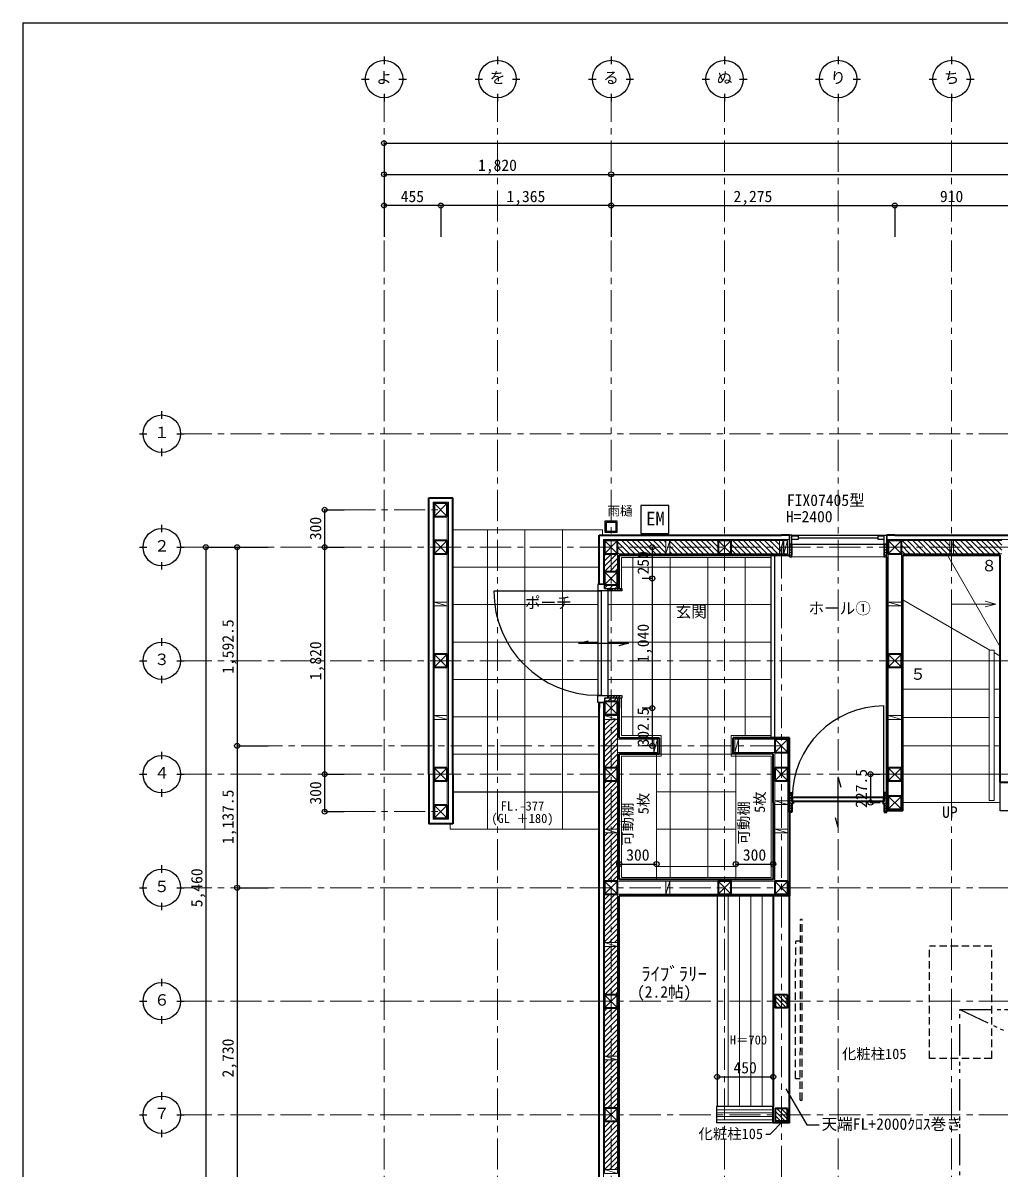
# Model space of a CAD drawing. Units: millimetres at full size, sheet at 1:50. Extents: x -21826 to 54909, y -26252 to 22610.
# Drawn here: x -8506 to -665, y 13414 to 22610 of the extents above; entities that cross this region are included whole.
import ezdxf
from ezdxf.enums import TextEntityAlignment as Align

# ---------------------------------------------------------------- set-up
doc = ezdxf.new("R2010")
doc.units = ezdxf.units.MM
doc.header["$LTSCALE"] = 50
doc.header["$PDMODE"] = 32
doc.header["$PDSIZE"] = 40
for name, pattern in [('CHAIN1', [8, 5, -1, 1, -1]), ('DASHED1', [1.8, 1.2, -0.6]), ('DOUBLE_CHAIN1', [8.8, 5, -1, 0.6, -0.6, 0.6, -1])]:
    doc.linetypes.add(name, pattern=pattern)
for name, color, linetype, lineweight in [('3-1_通り芯・通り番号', 7, 'Continuous', 25), ('3-2_柱(黄)', 4, 'Continuous', 9), ('3-3_仕上線(黄)', 3, 'Continuous', 40), ('3-4_下地・間柱(水色)', 4, 'Continuous', 9), ('3-5_サッシ・室内建具', 7, 'Continuous', 25), ('3-6_住宅設備・造作', 4, 'Continuous', 9), ('3-7_家具点線', 7, 'DASHED1', 25), ('3-8_ハッチング', 4, 'Continuous', 9), ('3-9_建築設備', 5, 'Continuous', 25), ('3-A_文字', 7, 'Continuous', 25), ('3-B_特記事項', 6, 'Continuous', 25), ('3-F_寸法・方位', 7, 'Continuous', 25), ('F-F_図面枠（共通）', 7, 'Continuous', 25)]:
    doc.layers.add(name, color=color, linetype=linetype, lineweight=lineweight)
doc.styles.add('ＭＳ ゴシック', font='')
doc.styles.get('ＭＳ ゴシック').set_extended_font_data('MS Gothic')

msp = doc.modelspace()

# ---------------------------------------------------------------- linework, layer by layer
at = {"layer": '3-1_通り芯・通り番号'}
for p, q in [((-5611.26, 22340.74), (-5611.26, 22280.74)), ((-4701.26, 22340.74), (-4701.26, 22280.74)), ((-3791.26, 22340.74), (-3791.26, 22280.74)), ((-2881.26, 22340.74), (-2881.26, 22280.74)), ((-1971.26, 22340.74), (-1971.26, 22280.74)), ((-1061.26, 22340.74), (-1061.26, 22280.74)), ((-5791.26, 22160.74), (-5731.26, 22160.74)), ((-5491.26, 22160.74), (-5431.26, 22160.74)), ((-4881.26, 22160.74), (-4821.26, 22160.74)), ((-4581.26, 22160.74), (-4521.26, 22160.74)), ((-3971.26, 22160.74), (-3911.26, 22160.74)), ((-3671.26, 22160.74), (-3611.26, 22160.74)), ((-3061.26, 22160.74), (-3001.26, 22160.74)), ((-2761.26, 22160.74), (-2701.26, 22160.74)), ((-2151.26, 22160.74), (-2091.26, 22160.74)), ((-1851.26, 22160.74), (-1791.26, 22160.74)), ((-1241.26, 22160.74), (-1181.26, 22160.74)), ((-941.26, 22160.74), (-881.26, 22160.74)), ((-5611.26, 22040.74), (-5611.26, 21980.74)), ((-4701.26, 22040.74), (-4701.26, 21980.74)), ((-3791.26, 22040.74), (-3791.26, 21980.74)), ((-2881.26, 22040.74), (-2881.26, 21980.74)), ((-1971.26, 22040.74), (-1971.26, 21980.74)), ((-1061.26, 22040.74), (-1061.26, 21980.74)), ((-7392.18, 19437.22), (-7392.18, 19497.22)), ((-7572.18, 19317.22), (-7512.18, 19317.22)), ((-7272.18, 19317.22), (-7212.18, 19317.22)), ((-7392.18, 19137.22), (-7392.18, 19197.22)), ((-7392.18, 18527.22), (-7392.18, 18587.22)), ((-7572.18, 18407.22), (-7512.18, 18407.22)), ((-7272.18, 18407.22), (-7212.18, 18407.22)), ((-7392.18, 18227.22), (-7392.18, 18287.22)), ((-7392.18, 17617.22), (-7392.18, 17677.22)), ((-7572.18, 17497.22), (-7512.18, 17497.22)), ((-7272.18, 17497.22), (-7212.18, 17497.22)), ((-7392.18, 17317.22), (-7392.18, 17377.22)), ((-7392.18, 16707.22), (-7392.18, 16767.22)), ((-7572.18, 16587.22), (-7512.18, 16587.22)), ((-7272.18, 16587.22), (-7212.18, 16587.22)), ((-7392.18, 16407.22), (-7392.18, 16467.22)), ((-7392.18, 15797.22), (-7392.18, 15857.22)), ((-7572.18, 15677.22), (-7512.18, 15677.22)), ((-7272.18, 15677.22), (-7212.18, 15677.22)), ((-7392.18, 15497.22), (-7392.18, 15557.22)), ((-7392.18, 14887.22), (-7392.18, 14947.22)), ((-7572.18, 14767.22), (-7512.18, 14767.22)), ((-7272.18, 14767.22), (-7212.18, 14767.22)), ((-7392.18, 14587.22), (-7392.18, 14647.22)), ((-7392.18, 13977.22), (-7392.18, 14037.22)), ((-7572.18, 13857.22), (-7512.18, 13857.22)), ((-7272.18, 13857.22), (-7212.18, 13857.22)), ((-7392.18, 13677.22), (-7392.18, 13737.22))]:
    msp.add_line(p, q, dxfattribs=at)
at = {"layer": '3-1_通り芯・通り番号', "color": 1, "linetype": 'CHAIN1', "lineweight": 18}
for p, q in [((-5611.26, 10217.22), (-5611.26, 22010.74)), ((-4701.26, 10217.22), (-4701.26, 22010.74)), ((-3791.26, 10217.22), (-3791.26, 22010.74)), ((-2881.26, 10217.22), (-2881.26, 22010.74)), ((-1971.26, 10217.22), (-1971.26, 22010.74)), ((-1061.26, 10217.22), (-1061.26, 22010.74)), ((-7242.18, 19317.22), (7013.44, 19317.22)), ((-5930.36, 18707.22), (-5156.26, 18707.22)), ((-7242.18, 18407.22), (7013.44, 18407.22)), ((-2426.26, 18407.22), (-2426.26, 13176.26)), ((-7242.18, 17497.22), (7013.44, 17497.22)), ((-2426.26, 16814.72), (-6539.33, 16814.72)), ((-7242.18, 16587.22), (7013.44, 16587.22)), ((-5930.36, 16287.22), (-5156.26, 16287.22)), ((-7242.18, 15677.22), (7013.44, 15677.22)), ((-7242.18, 14767.22), (7013.44, 14767.22)), ((-7242.18, 13857.22), (7013.44, 13857.22))]:
    msp.add_line(p, q, dxfattribs=at)
at = {"layer": '3-1_通り芯・通り番号'}
for centre in [(-5611.26, 22160.74), (-4701.26, 22160.74), (-3791.26, 22160.74), (-2881.26, 22160.74), (-1971.26, 22160.74), (-1061.26, 22160.74), (-7392.18, 19317.22), (-7392.18, 18407.22), (-7392.18, 17497.22), (-7392.18, 16587.22), (-7392.18, 15677.22), (-7392.18, 14767.22), (-7392.18, 13857.22)]:
    msp.add_circle(centre, 150, dxfattribs=at)
at = {"layer": '3-2_柱(黄)'}
for p, q in [((-5103.76, 18654.72), (-5208.76, 18759.72)), ((-5103.76, 18759.72), (-5208.76, 18654.72)), ((-5103.76, 18459.72), (-5208.76, 18354.72)), ((-5103.76, 18354.72), (-5208.76, 18459.72)), ((-3738.76, 18354.72), (-3843.76, 18459.72)), ((-3738.76, 18459.72), (-3843.76, 18354.72)), ((-2933.76, 18459.72), (-2828.76, 18354.72)), ((-2828.76, 18459.72), (-2933.76, 18354.72)), ((-1463.76, 18354.72), (-1568.76, 18459.72)), ((-1463.76, 18459.72), (-1568.76, 18354.72)), ((-3738.76, 18209.72), (-3843.76, 18104.72)), ((-3738.76, 18104.72), (-3843.76, 18209.72)), ((-5208.76, 17549.72), (-5103.76, 17444.72)), ((-5208.76, 17444.72), (-5103.76, 17549.72)), ((-1568.76, 17444.72), (-1463.76, 17549.72)), ((-1568.76, 17549.72), (-1463.76, 17444.72)), ((-3738.76, 17064.72), (-3843.76, 17169.72)), ((-3738.76, 17169.72), (-3843.76, 17064.72)), ((-2373.76, 16762.22), (-2478.76, 16867.22)), ((-2373.76, 16867.22), (-2478.76, 16762.22)), ((-5103.76, 16639.72), (-5208.76, 16534.72)), ((-5103.76, 16534.72), (-5208.76, 16639.72)), ((-3738.76, 16534.72), (-3843.76, 16639.72)), ((-3738.76, 16639.72), (-3843.76, 16534.72)), ((-2373.76, 16534.72), (-2478.76, 16639.72)), ((-2373.76, 16639.72), (-2478.76, 16534.72)), ((-1463.76, 16639.72), (-1568.76, 16534.72)), ((-1463.76, 16534.72), (-1568.76, 16639.72)), ((-1463.76, 16307.22), (-1568.76, 16412.22)), ((-1463.76, 16412.22), (-1568.76, 16307.22)), ((-5103.76, 16339.72), (-5208.76, 16234.72)), ((-5103.76, 16234.72), (-5208.76, 16339.72)), ((-3738.76, 15729.72), (-3843.76, 15624.72)), ((-3738.76, 15624.72), (-3843.76, 15729.72)), ((-2933.76, 15624.72), (-2828.76, 15729.72)), ((-2828.76, 15624.72), (-2933.76, 15729.72)), ((-2373.76, 15729.72), (-2478.76, 15624.72)), ((-2373.76, 15624.72), (-2478.76, 15729.72)), ((-3843.76, 14714.72), (-3738.76, 14819.72)), ((-3843.76, 14819.72), (-3738.76, 14714.72)), ((-3843.76, 13909.72), (-3738.76, 13804.72)), ((-3843.76, 13804.72), (-3738.76, 13909.72))]:
    msp.add_line(p, q, dxfattribs=at)
at = {"layer": '3-2_柱(黄)', "color": 3, "lineweight": 40}
for points in [[(-5103.76, 18759.72), (-5208.76, 18759.72), (-5208.76, 18654.72), (-5103.76, 18654.72)], [(-5103.76, 18459.72), (-5208.76, 18459.72), (-5208.76, 18354.72), (-5103.76, 18354.72)], [(-3738.76, 18459.72), (-3843.76, 18459.72), (-3843.76, 18354.72), (-3738.76, 18354.72)], [(-2933.76, 18459.72), (-2933.76, 18354.72), (-2828.76, 18354.72), (-2828.76, 18459.72)], [(-1463.76, 18459.72), (-1568.76, 18459.72), (-1568.76, 18354.72), (-1463.76, 18354.72)], [(-3738.76, 18209.72), (-3843.76, 18209.72), (-3843.76, 18104.72), (-3738.76, 18104.72)], [(-5208.76, 17444.72), (-5103.76, 17444.72), (-5103.76, 17549.72), (-5208.76, 17549.72)], [(-1568.76, 17444.72), (-1463.76, 17444.72), (-1463.76, 17549.72), (-1568.76, 17549.72)], [(-3738.76, 17169.72), (-3843.76, 17169.72), (-3843.76, 17064.72), (-3738.76, 17064.72)], [(-2373.76, 16867.22), (-2478.76, 16867.22), (-2478.76, 16762.22), (-2373.76, 16762.22)], [(-5103.76, 16639.72), (-5208.76, 16639.72), (-5208.76, 16534.72), (-5103.76, 16534.72)], [(-3738.76, 16639.72), (-3843.76, 16639.72), (-3843.76, 16534.72), (-3738.76, 16534.72)], [(-2373.76, 16639.72), (-2478.76, 16639.72), (-2478.76, 16534.72), (-2373.76, 16534.72)], [(-1463.76, 16639.72), (-1568.76, 16639.72), (-1568.76, 16534.72), (-1463.76, 16534.72)], [(-1463.76, 16412.22), (-1568.76, 16412.22), (-1568.76, 16307.22), (-1463.76, 16307.22)], [(-5103.76, 16339.72), (-5208.76, 16339.72), (-5208.76, 16234.72), (-5103.76, 16234.72)], [(-3738.76, 15729.72), (-3843.76, 15729.72), (-3843.76, 15624.72), (-3738.76, 15624.72)], [(-2828.76, 15624.72), (-2828.76, 15729.72), (-2933.76, 15729.72), (-2933.76, 15624.72)], [(-2373.76, 15729.72), (-2478.76, 15729.72), (-2478.76, 15624.72), (-2373.76, 15624.72)], [(-3843.76, 14714.72), (-3738.76, 14714.72), (-3738.76, 14819.72), (-3843.76, 14819.72)], [(-2376.26, 14817.22), (-2476.26, 14817.22), (-2476.26, 14717.22), (-2376.26, 14717.22)], [(-3843.76, 13804.72), (-3738.76, 13804.72), (-3738.76, 13909.72), (-3843.76, 13909.72)], [(-2376.26, 13907.22), (-2476.26, 13907.22), (-2476.26, 13807.22), (-2376.26, 13807.22)]]:
    msp.add_lwpolyline(points, close=True, dxfattribs=at)
at = {"layer": '3-3_仕上線(黄)'}
for p, q in [((-5252.76, 18407.22), (-5252.76, 18803.72)), ((-5252.76, 18803.72), (-5059.76, 18803.72)), ((-5059.76, 18407.22), (-5059.76, 18803.72)), ((-3887.76, 18503.72), (-2881.26, 18503.72)), ((-3887.76, 18112.22), (-3887.76, 18503.72)), ((-2881.26, 18503.72), (-2676.26, 18503.72)), ((-2676.26, 18503.72), (-2426.26, 18503.72)), ((-2361.26, 18503.72), (-2426.26, 18503.72)), ((-1516.26, 18503.72), (-1581.26, 18503.72)), ((-1516.26, 18503.72), (-606.26, 18503.72)), ((-5252.76, 17497.22), (-5252.76, 18407.22)), ((-5059.76, 17497.22), (-5059.76, 18407.22)), ((-3726.26, 18342.22), (-2881.26, 18342.22)), ((-3726.26, 18077.22), (-3726.26, 18342.22)), ((-2881.26, 18342.22), (-2676.26, 18342.22)), ((-2676.26, 18342.22), (-2426.26, 18342.22)), ((-2426.26, 18342.22), (-2361.26, 18342.22)), ((-1581.26, 17497.22), (-1581.26, 18330.22)), ((-1451.26, 17497.22), (-1451.26, 18342.22)), ((-1451.26, 18342.22), (-671.26, 18342.22)), ((-671.26, 17497.22), (-671.26, 18342.22)), ((-5252.76, 16587.22), (-5252.76, 17497.22)), ((-5059.76, 16587.22), (-5059.76, 17497.22)), ((-1581.26, 16587.22), (-1581.26, 17497.22)), ((-1451.26, 16587.22), (-1451.26, 17497.22)), ((-671.26, 16522.22), (-671.26, 17497.22)), ((-3887.76, 17162.22), (-3887.76, 17117.22)), ((-3887.76, 16814.72), (-3887.76, 17162.22)), ((-3726.26, 17197.22), (-3726.26, 17117.22)), ((-3726.26, 16879.72), (-3726.26, 17167.22)), ((-3726.26, 16879.72), (-3406.26, 16879.72)), ((-3406.26, 16879.72), (-3406.26, 16749.72)), ((-2811.26, 16749.72), (-2811.26, 16879.72)), ((-2361.26, 16879.72), (-2811.26, 16879.72)), ((-2361.26, 16436.72), (-2361.26, 16879.72)), ((-3887.76, 16587.22), (-3887.76, 16814.72)), ((-3726.26, 16587.22), (-3726.26, 16749.72)), ((-3726.26, 16749.72), (-3406.26, 16749.72)), ((-2491.26, 16749.72), (-2811.26, 16749.72)), ((-2491.26, 16359.72), (-2491.26, 16749.72)), ((-5252.76, 16587.22), (-5252.76, 16190.72)), ((-5059.76, 16587.22), (-5059.76, 16190.72)), ((-3887.76, 15677.22), (-3887.76, 16587.22)), ((-3726.26, 15742.22), (-3726.26, 16587.22)), ((-1581.26, 16436.72), (-1581.26, 16587.22)), ((-1451.26, 16294.72), (-1451.26, 16587.22)), ((-671.26, 16522.22), (303.74, 16522.22)), ((-2491.26, 16359.72), (-2491.26, 15742.22)), ((-2361.26, 16282.72), (-2361.26, 15612.22)), ((-1451.26, 16294.72), (-1581.26, 16294.72)), ((-5059.76, 16190.72), (-5252.76, 16190.72)), ((-2881.26, 15742.22), (-3726.26, 15742.22)), ((-2491.26, 15742.22), (-2881.26, 15742.22)), ((-3887.76, 14767.22), (-3887.76, 15677.22)), ((-2881.26, 15612.22), (-3726.26, 15612.22)), ((-3726.26, 14767.22), (-3726.26, 15612.22)), ((-2361.26, 15612.22), (-2881.26, 15612.22)), ((-2491.26, 15612.22), (-2491.26, 13922.22)), ((-2361.26, 13792.22), (-2361.26, 15612.22)), ((-3887.76, 13857.22), (-3887.76, 14767.22)), ((-3726.26, 13857.22), (-3726.26, 14767.22)), ((-3887.76, 13043.72), (-3887.76, 13857.22)), ((-3726.26, 13012.22), (-3726.26, 13857.22))]:
    msp.add_line(p, q, dxfattribs=at)
at = {"layer": '3-3_仕上線(黄)', "color": 7, "lineweight": 25}
for p, q in [((-2508.76, 16879.72), (-2508.76, 18342.22)), ((-2478.76, 16879.72), (-2478.76, 18342.22))]:
    msp.add_line(p, q, dxfattribs=at)
at = {"layer": '3-3_仕上線(黄)', "color": 4, "lineweight": 9}
for p, q in [((-671.26, 17609.3), (-1094.41, 18342.22)), ((-754.36, 17582.22), (-1451.26, 17984.58)), ((-761.26, 17496.72), (-1451.26, 17496.72)), ((-671.26, 17534.25), (-721.26, 17563.12)), ((-671.26, 17496.72), (-721.26, 17496.72)), ((-761.26, 17269.32), (-1451.26, 17269.32)), ((-671.26, 17269.32), (-721.26, 17269.32)), ((-761.26, 17041.92), (-1451.26, 17041.92)), ((-671.26, 17041.92), (-721.26, 17041.92)), ((-761.26, 16814.52), (-1451.26, 16814.52)), ((-671.26, 16814.52), (-721.26, 16814.52)), ((-761.26, 16587.12), (-1451.26, 16587.12)), ((-671.26, 16587.12), (-721.26, 16587.12)), ((-671.26, 16359.72), (-1451.26, 16359.72))]:
    msp.add_line(p, q, dxfattribs=at)
at = {"layer": '3-3_仕上線(黄)'}
msp.add_lwpolyline([(-2361.26, 13792.22), (-2491.26, 13792.22), (-2491.26, 13922.22)], dxfattribs=at)
at = {"layer": '3-4_下地・間柱(水色)'}
for p, q in [((-5217.76, 18407.22), (-5217.76, 18768.72)), ((-5217.76, 18768.72), (-5094.76, 18768.72)), ((-5094.76, 18407.22), (-5094.76, 18768.72)), ((-5208.76, 18459.72), (-5208.76, 18654.72)), ((-5103.76, 18459.72), (-5103.76, 18654.72)), ((-5217.76, 17497.22), (-5217.76, 18407.22)), ((-5094.76, 17497.22), (-5094.76, 18407.22)), ((-3852.76, 18468.72), (-2881.26, 18468.72)), ((-3852.76, 18112.22), (-3852.76, 18468.72)), ((-3351.26, 18459.72), (-3738.76, 18459.72)), ((-3351.26, 18354.72), (-3321.26, 18459.72)), ((-2933.76, 18459.72), (-3321.26, 18459.72)), ((-2881.26, 18468.72), (-2676.26, 18468.72)), ((-2828.76, 18459.72), (-2676.26, 18459.72)), ((-2676.26, 18468.72), (-2426.26, 18468.72)), ((-2676.26, 18459.72), (-2441.26, 18459.72)), ((-2441.26, 18354.72), (-2411.26, 18459.72)), ((-2361.26, 18468.72), (-2426.26, 18468.72)), ((-2406.26, 18354.72), (-2376.26, 18459.72)), ((-1516.26, 18468.72), (-1581.26, 18468.72)), ((-1568.76, 18459.72), (-1581.26, 18459.72)), ((-1516.26, 18468.72), (-606.26, 18468.72)), ((-1076.26, 18459.72), (-1463.76, 18459.72)), ((-1076.26, 18354.72), (-1046.26, 18459.72)), ((-658.76, 18459.72), (-1046.26, 18459.72)), ((-5208.76, 18354.72), (-5208.76, 17967.22)), ((-5103.76, 18354.72), (-5103.76, 17967.22)), ((-3843.76, 18209.72), (-3843.76, 18354.72)), ((-3351.26, 18354.72), (-3738.76, 18354.72)), ((-3738.76, 18259.72), (-3738.76, 18354.72)), ((-2933.76, 18354.72), (-3321.26, 18354.72)), ((-2828.76, 18354.72), (-2676.26, 18354.72)), ((-1568.76, 18354.72), (-1581.26, 18354.72)), ((-1568.76, 18354.72), (-1568.76, 17967.22)), ((-1463.76, 18354.72), (-1463.76, 17967.22)), ((-1076.26, 18354.72), (-1463.76, 18354.72)), ((-658.76, 18354.72), (-1046.26, 18354.72)), ((-3738.76, 18104.72), (-3738.76, 18077.22)), ((-5103.76, 17937.22), (-5208.76, 17967.22)), ((-5208.76, 17937.22), (-5208.76, 17549.72)), ((-5103.76, 17937.22), (-5103.76, 17549.72)), ((-1463.76, 17937.22), (-1568.76, 17967.22)), ((-1568.76, 17937.22), (-1568.76, 17549.72)), ((-1463.76, 17937.22), (-1463.76, 17549.72)), ((-5217.76, 16587.22), (-5217.76, 17497.22)), ((-5094.76, 16587.22), (-5094.76, 17497.22)), ((-5208.76, 17444.72), (-5208.76, 17057.22)), ((-5103.76, 17444.72), (-5103.76, 17057.22)), ((-1568.76, 17444.72), (-1568.76, 17057.22)), ((-1463.76, 17444.72), (-1463.76, 17057.22)), ((-3852.76, 17162.22), (-3852.76, 17117.22)), ((-3852.76, 16814.72), (-3852.76, 17162.22)), ((-3843.76, 17114.72), (-3843.76, 17057.22)), ((-3738.76, 17197.22), (-3738.76, 17169.72)), ((-3738.76, 17114.72), (-3738.76, 17057.22)), ((-5103.76, 17027.22), (-5208.76, 17057.22)), ((-5208.76, 17027.22), (-5208.76, 16639.72)), ((-5103.76, 17027.22), (-5103.76, 16639.72)), ((-3738.76, 17027.22), (-3843.76, 17057.22)), ((-3843.76, 17027.22), (-3843.76, 16814.72)), ((-3738.76, 17027.22), (-3738.76, 16867.22)), ((-1463.76, 17027.22), (-1568.76, 17057.22)), ((-1568.76, 17027.22), (-1568.76, 16639.72)), ((-1463.76, 17027.22), (-1463.76, 16639.72)), ((-3738.76, 16867.22), (-3418.76, 16867.22)), ((-3418.76, 16867.22), (-3448.76, 16762.22)), ((-3418.76, 16867.22), (-3418.76, 16762.22)), ((-2798.76, 16762.22), (-2798.76, 16867.22)), ((-2478.76, 16867.22), (-2798.76, 16867.22)), ((-2768.76, 16867.22), (-2798.76, 16762.22)), ((-3852.76, 16587.22), (-3852.76, 16814.72)), ((-3843.76, 16639.72), (-3843.76, 16814.72)), ((-3738.76, 16639.72), (-3738.76, 16762.22)), ((-3738.76, 16762.22), (-3418.76, 16762.22)), ((-3426.26, 15742.22), (-3426.26, 16749.72)), ((-2478.76, 16762.22), (-2811.26, 16762.22)), ((-2791.26, 15742.22), (-2791.26, 16749.72)), ((-2478.76, 16639.72), (-2478.76, 16762.22)), ((-2373.76, 16639.72), (-2373.76, 16762.22)), ((-5217.76, 16587.22), (-5217.76, 16225.72)), ((-5094.76, 16587.22), (-5094.76, 16225.72)), ((-3852.76, 15677.22), (-3852.76, 16587.22)), ((-5208.76, 16534.72), (-5208.76, 16339.72)), ((-5103.76, 16534.72), (-5103.76, 16339.72)), ((-3843.76, 16534.72), (-3843.76, 16147.22)), ((-3738.76, 16534.72), (-3738.76, 16147.22)), ((-2478.76, 16534.72), (-2478.76, 15729.72)), ((-2373.76, 16534.72), (-2373.76, 15729.72)), ((-1568.76, 16412.22), (-1568.76, 16534.72)), ((-1463.76, 16412.22), (-1463.76, 16534.72)), ((-671.26, 16294.72), (-671.26, 16522.22)), ((-2373.76, 16374.72), (-2478.76, 16374.72)), ((-5094.76, 16225.72), (-5217.76, 16225.72)), ((-3738.76, 16117.22), (-3843.76, 16147.22)), ((-3843.76, 16117.22), (-3843.76, 15729.72)), ((-3738.76, 16117.22), (-3738.76, 15729.72)), ((-2373.76, 16147.22), (-2478.76, 16147.22)), ((-3351.26, 15729.72), (-3738.76, 15729.72)), ((-3321.26, 15729.72), (-3351.26, 15624.72)), ((-2933.76, 15729.72), (-3321.26, 15729.72)), ((-2478.76, 15729.72), (-2828.76, 15729.72)), ((-3852.76, 14767.22), (-3852.76, 15677.22)), ((-3843.76, 15624.72), (-3843.76, 15237.22)), ((-3351.26, 15624.72), (-3738.76, 15624.72)), ((-3738.76, 15624.72), (-3738.76, 15237.22)), ((-2933.76, 15624.72), (-3321.26, 15624.72)), ((-2478.76, 15624.72), (-2828.76, 15624.72)), ((-3738.76, 15207.22), (-3843.76, 15237.22)), ((-3843.76, 15207.22), (-3843.76, 14819.72)), ((-3738.76, 15207.22), (-3738.76, 14819.72)), ((-2453.16, 14817.22), (-2376.26, 14740.32)), ((-2417.81, 14817.22), (-2376.26, 14775.67)), ((-2382.45, 14817.22), (-2376.26, 14811.03)), ((-3852.76, 13857.22), (-3852.76, 14767.22)), ((-3843.76, 14714.72), (-3843.76, 14327.22)), ((-3738.76, 14714.72), (-3738.76, 14327.22)), ((-2476.26, 14804.96), (-2388.52, 14717.22)), ((-2476.26, 14769.61), (-2423.87, 14717.22)), ((-2476.26, 14734.25), (-2459.23, 14717.22)), ((-3738.76, 14297.22), (-3843.76, 14327.22)), ((-3843.76, 14297.22), (-3843.76, 13909.72)), ((-3738.76, 14297.22), (-3738.76, 13909.72)), ((-2462.4, 13907.22), (-2376.26, 13821.08)), ((-2427.05, 13907.22), (-2376.26, 13856.44)), ((-2391.69, 13907.22), (-2376.26, 13891.79)), ((-3852.76, 13008.72), (-3852.76, 13857.22)), ((-3843.76, 13804.72), (-3843.76, 13417.22)), ((-3738.76, 13804.72), (-3738.76, 13417.22)), ((-2476.26, 13885.72), (-2397.76, 13807.22)), ((-2476.26, 13850.37), (-2433.11, 13807.22)), ((-2476.26, 13815.01), (-2468.47, 13807.22)), ((-3738.76, 13387.22), (-3843.76, 13417.22))]:
    msp.add_line(p, q, dxfattribs=at)
at = {"layer": '3-4_下地・間柱(水色)', "color": 2}
for p, q in [((-2361.26, 16412.22), (-2366.26, 16412.22)), ((-1581.26, 16412.22), (-1576.26, 16412.22)), ((-2361.26, 16307.22), (-2366.26, 16307.22)), ((-1581.26, 16307.22), (-1576.26, 16307.22))]:
    msp.add_line(p, q, dxfattribs=at)
at = {"layer": '3-4_下地・間柱(水色)'}
for points in [[(-3351.26, 18459.72), (-3351.26, 18354.72), (-3321.26, 18354.72), (-3321.26, 18459.72)], [(-2441.26, 18459.72), (-2441.26, 18354.72), (-2411.26, 18354.72), (-2411.26, 18459.72)], [(-2406.26, 18459.72), (-2406.26, 18354.72), (-2376.26, 18354.72), (-2376.26, 18459.72)], [(-1076.26, 18459.72), (-1076.26, 18354.72), (-1046.26, 18354.72), (-1046.26, 18459.72)], [(-5208.76, 17937.22), (-5103.76, 17937.22), (-5103.76, 17967.22), (-5208.76, 17967.22)], [(-1568.76, 17937.22), (-1463.76, 17937.22), (-1463.76, 17967.22), (-1568.76, 17967.22)], [(-5208.76, 17027.22), (-5103.76, 17027.22), (-5103.76, 17057.22), (-5208.76, 17057.22)], [(-3843.76, 17027.22), (-3738.76, 17027.22), (-3738.76, 17057.22), (-3843.76, 17057.22)], [(-1568.76, 17027.22), (-1463.76, 17027.22), (-1463.76, 17057.22), (-1568.76, 17057.22)], [(-3418.76, 16762.22), (-3418.76, 16867.22), (-3448.76, 16867.22), (-3448.76, 16762.22)], [(-2768.76, 16762.22), (-2768.76, 16867.22), (-2798.76, 16867.22), (-2798.76, 16762.22)], [(-3843.76, 16117.22), (-3738.76, 16117.22), (-3738.76, 16147.22), (-3843.76, 16147.22)], [(-3321.26, 15624.72), (-3321.26, 15729.72), (-3351.26, 15729.72), (-3351.26, 15624.72)], [(-3843.76, 15207.22), (-3738.76, 15207.22), (-3738.76, 15237.22), (-3843.76, 15237.22)], [(-3843.76, 14297.22), (-3738.76, 14297.22), (-3738.76, 14327.22), (-3843.76, 14327.22)], [(-3843.76, 13387.22), (-3738.76, 13387.22), (-3738.76, 13417.22), (-3843.76, 13417.22)]]:
    msp.add_lwpolyline(points, close=True, dxfattribs=at)
for points in [[(-2676.26, 18354.72), (-2484.11, 18354.72), (-2478.76, 18354.72)], [(-2478.76, 16344.72), (-2373.76, 16344.72), (-2478.76, 16374.72)], [(-2478.76, 16117.22), (-2373.76, 16117.22), (-2478.76, 16147.22)]]:
    msp.add_lwpolyline(points, dxfattribs=at)
at = {"layer": '3-5_サッシ・室内建具'}
for p, q in [((-2361.26, 18503.72), (-2361.26, 18494.72)), ((-2341.26, 18502.72), (-2361.26, 18502.72)), ((-2361.26, 18330.22), (-2361.26, 18502.72)), ((-2341.26, 18330.22), (-2341.26, 18502.72)), ((-2341.26, 18502.72), (-1601.26, 18502.72)), ((-2341.26, 18497.72), (-2291.26, 18497.72)), ((-1651.26, 18497.72), (-1601.26, 18497.72)), ((-1601.26, 18502.72), (-1581.26, 18502.72)), ((-1601.26, 18330.22), (-1601.26, 18502.72)), ((-1581.26, 18503.72), (-1581.26, 18494.72)), ((-1581.26, 18503.72), (-1581.26, 18432.72)), ((-1581.26, 18330.22), (-1581.26, 18502.72)), ((-2341.26, 18432.72), (-2361.26, 18432.72)), ((-2361.26, 18415.38), (-2341.26, 18395.38)), ((-2361.26, 18394.17), (-2341.26, 18374.17)), ((-2357.38, 18432.72), (-2341.26, 18416.6)), ((-2341.26, 18432.72), (-1601.26, 18432.72)), ((-2341.26, 18432.72), (-2341.26, 18342.22)), ((-2291.26, 18482.72), (-1651.26, 18482.72)), ((-1601.26, 18432.72), (-1581.26, 18432.72)), ((-1581.26, 18432.72), (-1601.26, 18432.72)), ((-1601.26, 18432.72), (-1601.26, 18342.22)), ((-1601.26, 18419.06), (-1581.26, 18399.06)), ((-1601.26, 18397.85), (-1581.26, 18377.85)), ((-1593.71, 18432.72), (-1581.26, 18420.27)), ((-2361.26, 18372.96), (-2341.26, 18352.96)), ((-2361.26, 18351.74), (-2341.26, 18331.74)), ((-2361.26, 18330.53), (-2360.95, 18330.22)), ((-2361.26, 18330.22), (-2341.26, 18330.22)), ((-1601.26, 18376.63), (-1581.26, 18356.63)), ((-1601.26, 18355.42), (-1581.26, 18335.42)), ((-1601.26, 18334.21), (-1597.27, 18330.22)), ((-1601.26, 18330.22), (-1581.26, 18330.22)), ((-3896.76, 18054.22), (-4730.76, 18054.22)), ((-3896.76, 18057.22), (-3896.76, 17217.22)), ((-3704.26, 18057.22), (-3896.76, 18057.22)), ((-3896.76, 18054.22), (-3896.76, 17220.22)), ((-3887.76, 18112.22), (-3843.76, 18112.22)), ((-3843.76, 18077.22), (-3843.76, 18104.72)), ((-3843.76, 18077.22), (-3704.26, 18077.22)), ((-3816.76, 18057.22), (-3816.76, 18077.22)), ((-3812.83, 18077.22), (-3816.76, 18073.29)), ((-3816.76, 18057.22), (-3816.76, 17217.22)), ((-3791.62, 18077.22), (-3811.62, 18057.22)), ((-3770.4, 18077.22), (-3790.4, 18057.22)), ((-3749.19, 18077.22), (-3769.19, 18057.22)), ((-3727.98, 18077.22), (-3747.98, 18057.22)), ((-3714.26, 18069.73), (-3726.76, 18057.22)), ((-3704.26, 18077.22), (-3704.26, 18057.22)), ((-4051.76, 17637.22), (-3974.48, 17657.93)), ((-4051.76, 17637.22), (-3651.76, 17637.22)), ((-3651.76, 17637.22), (-3729.03, 17616.52)), ((-3896.76, 17162.22), (-3896.76, 17217.22)), ((-3896.76, 17217.22), (-3704.26, 17217.22)), ((-3816.76, 17197.22), (-3816.76, 17217.22)), ((-3803.09, 17217.22), (-3816.76, 17203.55)), ((-3781.87, 17217.22), (-3801.87, 17197.22)), ((-3760.66, 17217.22), (-3780.66, 17197.22)), ((-3739.45, 17217.22), (-3759.45, 17197.22)), ((-3718.24, 17217.22), (-3738.24, 17197.22)), ((-3704.26, 17199.98), (-3707.02, 17197.22)), ((-3704.26, 17217.22), (-3704.26, 17197.22)), ((-3843.76, 17162.22), (-3896.76, 17162.22)), ((-3887.76, 17162.22), (-3843.76, 17162.22)), ((-3843.76, 17197.22), (-3843.76, 17169.72)), ((-3704.26, 17197.22), (-3843.76, 17197.22)), ((-1604.26, 16400.22), (-1604.26, 17134.22)), ((-1971.26, 16159.72), (-1991.96, 16237))]:
    msp.add_line(p, q, dxfattribs=at)
at = {"layer": '3-5_サッシ・室内建具', "color": 4, "lineweight": 9}
for p, q in [((-2361.26, 18330.22), (-1581.26, 18330.22)), ((-2341.26, 16409.46), (-2361.26, 16429.46)), ((-2341.26, 16388.25), (-2361.26, 16408.25)), ((-2331.26, 16357.03), (-2361.26, 16387.03)), ((-2341.26, 16430.67), (-2347.31, 16436.72)), ((-1601.26, 16430.67), (-1595.21, 16436.72)), ((-1601.26, 16409.46), (-1581.26, 16429.46)), ((-1601.26, 16388.25), (-1581.26, 16408.25)), ((-2341.26, 16345.82), (-2361.26, 16365.82)), ((-2341.26, 16324.61), (-2361.26, 16344.61)), ((-2341.26, 16303.39), (-2361.26, 16323.39)), ((-2341.8, 16282.72), (-2361.26, 16302.18)), ((-1605.2, 16352.22), (-1611.26, 16358.28)), ((-1601.26, 16345.82), (-1581.26, 16365.82)), ((-1601.26, 16324.61), (-1581.26, 16344.61)), ((-1601.26, 16303.39), (-1581.26, 16323.39)), ((-1599.34, 16282.72), (-1601.26, 16284.64)), ((-1600.72, 16282.72), (-1581.26, 16302.18))]:
    msp.add_line(p, q, dxfattribs=at)
at = {"layer": '3-5_サッシ・室内建具', "color": 3, "lineweight": 40}
for p, q in [((-2361.26, 16436.72), (-2341.26, 16436.72)), ((-2361.26, 16282.72), (-2361.26, 16436.72)), ((-2341.26, 16436.72), (-2341.26, 16367.22)), ((-1604.26, 16400.22), (-1604.26, 16370.22)), ((-1601.26, 16436.72), (-1601.26, 16367.22)), ((-1581.26, 16436.72), (-1601.26, 16436.72)), ((-1601.26, 16436.72), (-1601.26, 16367.22)), ((-2341.26, 16282.72), (-2361.26, 16282.72)), ((-2331.26, 16352.22), (-2341.26, 16352.22)), ((-2341.26, 16352.22), (-2341.26, 16282.72)), ((-1601.26, 16367.22), (-1611.26, 16367.22)), ((-1601.26, 16352.22), (-1601.26, 16282.72)), ((-1601.26, 16352.22), (-1601.26, 16282.72)), ((-1601.26, 16282.72), (-1581.26, 16282.72))]:
    msp.add_line(p, q, dxfattribs=at)
at = {"layer": '3-5_サッシ・室内建具', "color": 2, "lineweight": 9}
msp.add_line((-1604.26, 16370.22), (-2338.26, 16370.22), dxfattribs=at)
at = {"layer": '3-5_サッシ・室内建具', "color": 5}
msp.add_line((-1971.26, 16159.72), (-1991.96, 16237), dxfattribs=at)
at = {"layer": '3-5_サッシ・室内建具'}
for points in [[(-2361.26, 18503.72), (-2361.26, 18432.72), (-2341.26, 18432.72)], [(-2291.26, 18497.72), (-2291.26, 18467.72), (-2341.26, 18467.72)], [(-1601.26, 18467.72), (-1651.26, 18467.72), (-1651.26, 18497.72)], [(-3843.76, 18112.22), (-3896.76, 18112.22), (-3896.76, 18057.22)], [(-3896.76, 17220.22), (-3866.76, 17220.22), (-3866.76, 18054.22), (-3896.76, 18054.22)], [(-1971.26, 16159.72), (-1971.26, 16559.72), (-1950.55, 16482.45)]]:
    msp.add_lwpolyline(points, dxfattribs=at)
at = {"layer": '3-5_サッシ・室内建具', "color": 5}
msp.add_lwpolyline([(-1971.26, 16159.72), (-1971.26, 16559.72), (-1950.55, 16482.45)], dxfattribs=at)
at = {"layer": '3-5_サッシ・室内建具', "color": 3, "lineweight": 40}
msp.add_lwpolyline([(-1604.26, 16370.22), (-1604.26, 16400.22), (-2338.26, 16400.22), (-2338.26, 16370.22)], close=True, dxfattribs=at)
for points in [[(-1581.26, 16282.72), (-1581.26, 16289.27), (-1581.26, 16289.97), (-1581.26, 16436.72)], [(-2341.26, 16367.22), (-2331.26, 16367.22), (-2331.26, 16352.22)], [(-1611.26, 16367.22), (-1611.26, 16352.22), (-1601.26, 16352.22)]]:
    msp.add_lwpolyline(points, dxfattribs=at)
at = {"layer": '3-5_サッシ・室内建具'}
for centre, radius, start, end in [((-3896.76, 18054.22), 834, 180, 270), ((-1604.26, 16400.22), 734, 90, 180)]:
    msp.add_arc(centre, radius, start, end, dxfattribs=at)
at = {"layer": '3-6_住宅設備・造作', "color": 7, "lineweight": 25}
for p, q in [((-3838.73, 18523.9), (-3838.73, 18618.9)), ((-3828.73, 18608.9), (-3753.73, 18608.9)), ((-3828.73, 18533.9), (-3828.73, 18608.9)), ((-3753.73, 18608.9), (-3753.73, 18533.9)), ((-3743.73, 18523.9), (-3838.73, 18523.9)), ((-3753.73, 18533.9), (-3828.73, 18533.9)), ((-5059.76, 16447.22), (-3896.76, 16447.22))]:
    msp.add_line(p, q, dxfattribs=at)
at = {"layer": '3-6_住宅設備・造作'}
for p, q in [((-5059.76, 18547.22), (-3859.76, 18547.22)), ((-4781.26, 18547.22), (-4781.26, 16147.22)), ((-4481.26, 18547.22), (-4481.26, 16147.22)), ((-4181.26, 18547.22), (-4181.26, 16147.22)), ((-3859.76, 18503.72), (-3859.76, 18547.22)), ((-3616.76, 18324.72), (-3616.76, 16897.22)), ((-3316.76, 18324.72), (-3316.76, 15759.72)), ((-3016.76, 18324.72), (-3016.76, 15759.72)), ((-2716.76, 18324.72), (-2716.76, 16897.22)), ((-5059.76, 18247.22), (-3896.76, 18247.22)), ((-3708.76, 18247.22), (-2508.76, 18247.22)), ((-5059.76, 17947.22), (-3896.76, 17947.22)), ((-3816.76, 17947.22), (-2508.76, 17947.22)), ((-706.26, 17951.72), (-793.19, 17928.43)), ((-5059.76, 17647.22), (-3896.76, 17647.22)), ((-3816.76, 17647.22), (-2508.76, 17647.22)), ((-761.26, 17582.22), (-721.26, 17582.22)), ((-761.26, 16377.42), (-761.26, 17582.22)), ((-721.26, 17582.22), (-721.26, 16377.42)), ((-5059.76, 17347.22), (-3896.76, 17347.22)), ((-3816.76, 17347.22), (-2508.76, 17347.22)), ((-5059.76, 17047.22), (-3896.76, 17047.22)), ((-3708.76, 17047.22), (-2508.76, 17047.22)), ((-5059.76, 16747.22), (-3896.76, 16747.22)), ((-3426.26, 16747.22), (-2791.26, 16747.22)), ((-3426.26, 16447.22), (-2791.26, 16447.22)), ((-721.26, 16377.42), (-761.26, 16377.42)), ((-5081.26, 16190.72), (-5081.26, 16147.22)), ((-5081.26, 16147.22), (-3896.76, 16147.22)), ((-3426.26, 16147.22), (-2791.26, 16147.22)), ((-3426.26, 15847.22), (-2791.26, 15847.22))]:
    msp.add_line(p, q, dxfattribs=at)
at = {"layer": '3-6_住宅設備・造作', "color": 7, "lineweight": 25}
msp.add_lwpolyline([(-3838.73, 18618.9), (-3743.73, 18618.9), (-3743.73, 18523.9)], dxfattribs=at)
at = {"layer": '3-6_住宅設備・造作'}
msp.add_lwpolyline([(-1061.26, 16360.22), (-1061.26, 17951.72), (-706.26, 17951.72), (-793.19, 17975.02)], dxfattribs=at)
at = {"layer": '3-7_家具点線'}
for p, q in [((-2274.33, 13974.8), (-2273.18, 15422.8)), ((-2312.2, 14148.33), (-2311.32, 15249.33)), ((-2273.32, 15249.3), (-2311.32, 15249.33)), ((-1239.57, 14309.41), (-1239.57, 15209.89)), ((-739.57, 15209.89), (-1239.57, 15209.89)), ((-739.57, 14309.41), (-739.57, 15209.89)), ((-739.57, 14309.41), (-1239.57, 14309.41)), ((-2312.2, 14148.33), (-2274.2, 14148.3)), ((-2274.33, 13974.8), (-2259.33, 13974.79))]:
    msp.add_line(p, q, dxfattribs=at)
msp.add_lwpolyline([(-2259.33, 13974.79), (-2258.18, 15422.79), (-2273.18, 15422.8)], dxfattribs=at)
at = {"layer": '3-8_ハッチング'}
for p, q in [((-3738.76, 18449.95), (-3643.53, 18354.72)), ((-3685.96, 18354.72), (-3738.76, 18407.52)), ((-3706.1, 18459.72), (-3601.1, 18354.72)), ((-3663.68, 18459.72), (-3558.68, 18354.72)), ((-3621.25, 18459.72), (-3516.25, 18354.72)), ((-3578.83, 18459.72), (-3473.83, 18354.72)), ((-3536.4, 18459.72), (-3431.4, 18354.72)), ((-3493.97, 18459.72), (-3388.97, 18354.72)), ((-3451.55, 18459.72), (-3351.26, 18359.43)), ((-3351.26, 18401.86), (-3409.12, 18459.72)), ((-3351.26, 18444.29), (-3366.69, 18459.72)), ((-3321.26, 18456.71), (-3219.27, 18354.72)), ((-3261.69, 18354.72), (-3321.26, 18414.29)), ((-3281.84, 18459.72), (-3176.84, 18354.72)), ((-3239.41, 18459.72), (-3134.41, 18354.72)), ((-3196.99, 18459.72), (-3091.99, 18354.72)), ((-3154.56, 18459.72), (-3049.56, 18354.72)), ((-3112.13, 18459.72), (-3007.13, 18354.72)), ((-3069.71, 18459.72), (-2964.71, 18354.72)), ((-3027.28, 18459.72), (-2933.76, 18366.2)), ((-2984.86, 18459.72), (-2933.76, 18408.62)), ((-2942.43, 18459.72), (-2933.76, 18451.05)), ((-2828.76, 18430.9), (-2752.58, 18354.72)), ((-2815.15, 18459.72), (-2710.15, 18354.72)), ((-2772.72, 18459.72), (-2676.26, 18363.26)), ((-2730.3, 18459.72), (-2676.26, 18405.68)), ((-2687.87, 18459.72), (-2676.26, 18448.11)), ((-2676.26, 18448.11), (-2582.87, 18354.72)), ((-2676.26, 18405.68), (-2625.3, 18354.72)), ((-2645.44, 18459.72), (-2540.44, 18354.72)), ((-2603.02, 18459.72), (-2498.02, 18354.72)), ((-2560.59, 18459.72), (-2455.59, 18354.72)), ((-2518.17, 18459.72), (-2441.26, 18382.82)), ((-2475.74, 18459.72), (-2441.26, 18425.24)), ((-1581.26, 18456.2), (-1568.76, 18443.7)), ((-1581.26, 18413.77), (-1568.76, 18401.27)), ((-1463.76, 18423.55), (-1394.93, 18354.72)), ((-1457.51, 18459.72), (-1352.51, 18354.72)), ((-1415.08, 18459.72), (-1310.08, 18354.72)), ((-1372.65, 18459.72), (-1267.65, 18354.72)), ((-1330.23, 18459.72), (-1225.23, 18354.72)), ((-1287.8, 18459.72), (-1182.8, 18354.72)), ((-1245.37, 18459.72), (-1140.37, 18354.72)), ((-1202.95, 18459.72), (-1097.95, 18354.72)), ((-1160.52, 18459.72), (-1076.26, 18375.46)), ((-1076.26, 18417.89), (-1118.09, 18459.72)), ((-1046.26, 18430.31), (-970.67, 18354.72)), ((-1033.24, 18459.72), (-928.24, 18354.72)), ((-990.81, 18459.72), (-885.81, 18354.72)), ((-948.39, 18459.72), (-843.39, 18354.72)), ((-905.96, 18459.72), (-800.96, 18354.72)), ((-863.54, 18459.72), (-758.54, 18354.72)), ((-821.11, 18459.72), (-716.11, 18354.72)), ((-778.68, 18459.72), (-673.68, 18354.72)), ((-736.26, 18459.72), (-658.76, 18382.22)), ((-693.83, 18459.72), (-658.76, 18424.65)), ((-3843.76, 18340.01), (-3829.05, 18354.72)), ((-3843.76, 18297.59), (-3786.62, 18354.72)), ((-3843.76, 18255.16), (-3744.2, 18354.72)), ((-3843.76, 18212.73), (-3738.76, 18317.73)), ((-3728.38, 18354.72), (-3738.76, 18365.1)), ((-3351.26, 18354.72), (-3738.76, 18354.72)), ((-3738.76, 18209.72), (-3738.76, 18354.72)), ((-3708.76, 18324.72), (-2508.76, 18324.72)), ((-3708.76, 18077.22), (-3708.76, 18324.72)), ((-3304.12, 18354.72), (-3321.26, 18371.86)), ((-2933.76, 18354.72), (-3321.26, 18354.72)), ((-2828.76, 18388.48), (-2795, 18354.72)), ((-2828.76, 18354.72), (-2676.26, 18354.72)), ((-2676.26, 18363.26), (-2667.72, 18354.72)), ((-2676.26, 18354.72), (-2484.86, 18354.72)), ((-2484.86, 18354.72), (-2441.26, 18354.72)), ((-1581.26, 18371.34), (-1568.76, 18358.84)), ((-1568.76, 18354.72), (-1581.26, 18354.72)), ((-1463.76, 18381.12), (-1437.36, 18354.72)), ((-1076.26, 18354.72), (-1463.76, 18354.72)), ((-1013.09, 18354.72), (-1046.26, 18387.89)), ((-658.76, 18354.72), (-1046.26, 18354.72)), ((-3804.34, 18209.72), (-3738.76, 18275.31)), ((-3761.92, 18209.72), (-3738.76, 18232.88)), ((-3843.76, 18077.88), (-3816.92, 18104.72)), ((-3801.99, 18077.22), (-3774.49, 18104.72)), ((-3759.56, 18077.22), (-3738.76, 18098.03)), ((-3738.76, 18104.72), (-3738.76, 18077.22)), ((-3843.76, 17186.93), (-3833.46, 17197.22)), ((-3818.54, 17169.72), (-3791.04, 17197.22)), ((-3776.11, 17169.72), (-3748.61, 17197.22)), ((-3738.76, 17197.22), (-3738.76, 17169.72)), ((-3738.76, 17114.72), (-3738.76, 17057.22)), ((-3708.76, 16897.22), (-3708.76, 17197.22)), ((-3843.76, 17059.65), (-3838.68, 17064.72)), ((-3841.33, 17027.22), (-3843.76, 17024.79)), ((-3798.9, 17027.22), (-3843.76, 16982.37)), ((-3843.76, 16939.94), (-3756.48, 17027.22)), ((-3803.83, 17064.72), (-3811.33, 17057.22)), ((-3761.4, 17064.72), (-3768.9, 17057.22)), ((-3738.76, 17027.22), (-3738.76, 16814.72)), ((-3843.76, 16897.51), (-3738.76, 17002.51)), ((-3843.76, 16855.09), (-3738.76, 16960.09)), ((-3841.7, 16814.72), (-3738.76, 16917.66)), ((-3799.27, 16814.72), (-3738.76, 16875.23)), ((-3756.85, 16814.72), (-3738.76, 16832.81)), ((-3708.76, 16897.22), (-3388.76, 16897.22)), ((-3388.76, 16897.22), (-3388.76, 16732.22)), ((-2828.76, 16732.22), (-2828.76, 16897.22)), ((-2511.59, 16897.22), (-2828.76, 16897.22)), ((-3843.76, 16812.66), (-3841.7, 16814.72)), ((-3843.76, 16770.23), (-3799.27, 16814.72)), ((-3843.76, 16727.81), (-3756.85, 16814.72)), ((-3843.76, 16685.38), (-3738.76, 16790.38)), ((-3843.76, 16642.96), (-3738.76, 16747.96)), ((-3738.76, 16639.72), (-3738.76, 16814.72)), ((-3804.57, 16639.72), (-3738.76, 16705.53)), ((-3762.14, 16639.72), (-3738.76, 16663.1)), ((-2508.76, 16732.22), (-2828.76, 16732.22)), ((-2508.76, 15759.72), (-2508.76, 16732.22)), ((-3843.76, 16515.68), (-3824.71, 16534.72)), ((-3843.76, 16473.25), (-3782.29, 16534.72)), ((-3843.76, 16430.82), (-3739.86, 16534.72)), ((-3843.76, 16388.4), (-3738.76, 16493.4)), ((-3738.76, 16534.72), (-3738.76, 16147.22)), ((-3843.76, 16345.97), (-3738.76, 16450.97)), ((-3843.76, 16303.54), (-3738.76, 16408.54)), ((-3843.76, 16261.12), (-3738.76, 16366.12)), ((-3843.76, 16218.69), (-3738.76, 16323.69)), ((-3843.76, 16176.26), (-3738.76, 16281.26)), ((-3830.38, 16147.22), (-3738.76, 16238.84)), ((-3738.76, 16196.41), (-3787.95, 16147.22)), ((-3817.95, 16117.22), (-3843.76, 16091.41)), ((-3775.52, 16117.22), (-3843.76, 16048.99)), ((-3843.76, 16006.56), (-3738.76, 16111.56)), ((-3738.76, 16153.99), (-3745.52, 16147.22)), ((-3738.76, 16117.22), (-3738.76, 15729.72)), ((-3843.76, 15964.13), (-3738.76, 16069.13)), ((-3843.76, 15921.71), (-3738.76, 16026.71)), ((-3843.76, 15879.28), (-3738.76, 15984.28)), ((-3843.76, 15836.85), (-3738.76, 15941.85)), ((-3843.76, 15794.43), (-3738.76, 15899.43)), ((-3843.76, 15752), (-3738.76, 15857)), ((-3823.61, 15729.72), (-3738.76, 15814.57)), ((-3781.19, 15729.72), (-3738.76, 15772.15)), ((-2508.76, 15759.72), (-3708.76, 15759.72)), ((-3843.76, 15582.3), (-3801.33, 15624.72)), ((-3843.76, 15539.87), (-3758.91, 15624.72)), ((-3843.76, 15497.44), (-3738.76, 15602.44)), ((-3843.76, 15455.02), (-3738.76, 15560.02)), ((-3738.76, 15624.72), (-3738.76, 15237.22)), ((-3843.76, 15412.59), (-3738.76, 15517.59)), ((-3843.76, 15370.16), (-3738.76, 15475.16)), ((-3843.76, 15327.74), (-3738.76, 15432.74)), ((-3843.76, 15285.31), (-3738.76, 15390.31)), ((-3843.76, 15242.88), (-3738.76, 15347.88)), ((-3738.76, 15305.46), (-3806.99, 15237.22)), ((-3836.99, 15207.22), (-3843.76, 15200.46)), ((-3794.57, 15207.22), (-3843.76, 15158.03)), ((-3843.76, 15115.6), (-3752.14, 15207.22)), ((-3843.76, 15073.18), (-3738.76, 15178.18)), ((-3738.76, 15263.03), (-3764.57, 15237.22)), ((-3738.76, 15207.22), (-3738.76, 14819.72)), ((-3843.76, 15030.75), (-3738.76, 15135.75)), ((-3843.76, 14988.33), (-3738.76, 15093.33)), ((-3843.76, 14945.9), (-3738.76, 15050.9)), ((-3843.76, 14903.47), (-3738.76, 15008.47)), ((-3843.76, 14861.05), (-3738.76, 14966.05)), ((-3842.66, 14819.72), (-3738.76, 14923.62)), ((-3800.23, 14819.72), (-3738.76, 14881.19)), ((-3757.8, 14819.72), (-3738.76, 14838.77)), ((-3843.76, 14691.34), (-3820.38, 14714.72)), ((-3843.76, 14648.91), (-3777.95, 14714.72)), ((-3738.76, 14714.72), (-3738.76, 14327.22)), ((-3843.76, 14606.49), (-3738.76, 14711.49)), ((-3843.76, 14564.06), (-3738.76, 14669.06)), ((-3843.76, 14521.64), (-3738.76, 14626.64)), ((-3843.76, 14479.21), (-3738.76, 14584.21)), ((-3843.76, 14436.78), (-3738.76, 14541.78)), ((-3843.76, 14394.36), (-3738.76, 14499.36)), ((-3843.76, 14351.93), (-3738.76, 14456.93)), ((-3826.04, 14327.22), (-3738.76, 14414.5)), ((-3738.76, 14372.08), (-3783.61, 14327.22)), ((-3813.61, 14297.22), (-3843.76, 14267.08)), ((-3771.19, 14297.22), (-3843.76, 14224.65)), ((-3843.76, 14182.22), (-3738.76, 14287.22)), ((-3738.76, 14329.65), (-3741.19, 14327.22)), ((-3738.76, 14297.22), (-3738.76, 13909.72)), ((-3843.76, 14139.8), (-3738.76, 14244.8)), ((-3843.76, 14097.37), (-3738.76, 14202.37)), ((-3843.76, 14054.94), (-3738.76, 14159.94)), ((-3843.76, 14012.52), (-3738.76, 14117.52)), ((-3843.76, 13970.09), (-3738.76, 14075.09)), ((-3843.76, 13927.67), (-3738.76, 14032.67)), ((-3819.28, 13909.72), (-3738.76, 13990.24)), ((-3776.85, 13909.72), (-3738.76, 13947.81)), ((-3843.76, 13800.39), (-3839.42, 13804.72)), ((-3843.76, 13757.96), (-3797, 13804.72)), ((-3843.76, 13715.53), (-3754.57, 13804.72)), ((-3738.76, 13804.72), (-3738.76, 13417.22)), ((-3843.76, 13673.11), (-3738.76, 13778.11)), ((-3843.76, 13630.68), (-3738.76, 13735.68)), ((-3843.76, 13588.25), (-3738.76, 13693.25)), ((-3843.76, 13545.83), (-3738.76, 13650.83)), ((-3843.76, 13503.4), (-3738.76, 13608.4)), ((-3843.76, 13460.98), (-3738.76, 13565.98)), ((-3843.76, 13418.55), (-3738.76, 13523.55)), ((-3738.76, 13481.12), (-3802.66, 13417.22)), ((-3738.76, 13438.7), (-3760.23, 13417.22))]:
    msp.add_line(p, q, dxfattribs=at)
at = {"layer": '3-8_ハッチング', "color": 2}
for p, q in [((-2851.26, 15612.22), (-2851.26, 13922.22)), ((-2761.26, 15612.22), (-2761.26, 13922.22)), ((-2671.26, 15612.22), (-2671.26, 13922.22)), ((-2581.26, 15612.22), (-2581.26, 13922.22)), ((-2491.26, 13897.22), (-2946.26, 13897.22)), ((-2491.26, 13872.22), (-2946.26, 13872.22)), ((-2491.26, 13842.22), (-2946.26, 13842.22)), ((-2491.26, 13817.22), (-2946.26, 13817.22))]:
    msp.add_line(p, q, dxfattribs=at)
at = {"layer": '3-8_ハッチング'}
msp.add_lwpolyline([(-3708.76, 15759.72), (-3708.76, 16732.22), (-3388.76, 16732.22)], dxfattribs=at)
at = {"layer": '3-9_建築設備'}
for p, q in [((-3551.87, 18741.14), (-3551.87, 18516.14)), ((-3326.87, 18741.14), (-3551.87, 18741.14)), ((-3326.87, 18516.14), (-3326.87, 18741.14)), ((-3551.87, 18516.14), (-3326.87, 18516.14))]:
    msp.add_line(p, q, dxfattribs=at)
at = {"layer": '3-A_文字'}
for p, q in [((-2390.33, 14065.63), (-2222.77, 13775.41)), ((-2408.29, 13810.45), (-2519.34, 13699.4)), ((-2222.77, 13775.41), (-2122.27, 13775.41)), ((-2519.34, 13699.4), (-2551.26, 13699.4))]:
    msp.add_line(p, q, dxfattribs=at)
at = {"layer": '3-B_特記事項', "linetype": 'DOUBLE_CHAIN1'}
msp.add_line((-996.26, 14702.22), (2513.74, 14702.22), dxfattribs=at)
msp.add_lwpolyline([(-996.26, 13012.22), (-996.26, 14702.22), (2513.74, 13024.22)], dxfattribs=at)
at = {"layer": '3-F_寸法・方位'}
for p, q in [((-5611.26, 21646.51), (5308.74, 21646.51)), ((-5611.26, 21646.51), (-5611.26, 21396.51)), ((-5611.26, 21396.51), (-3791.26, 21396.51)), ((-5611.26, 21396.51), (-5611.26, 21146.51)), ((-3791.26, 21396.51), (-3791.26, 21146.51)), ((-3791.26, 21396.51), (5308.74, 21396.51)), ((-5156.26, 21146.51), (-5611.26, 21146.51)), ((-5611.26, 21146.51), (-5611.26, 20896.51)), ((-3791.26, 21146.51), (-5156.26, 21146.51)), ((-5156.26, 21146.51), (-5156.26, 20896.51)), ((-3791.26, 21146.51), (-1516.26, 21146.51)), ((-3791.26, 21146.51), (-3791.26, 20896.51)), ((-3791.26, 21146.51), (-3791.26, 20896.51)), ((-1516.26, 21146.51), (-1516.26, 20896.51)), ((-1516.26, 21146.51), (-606.26, 21146.51)), ((-6087.23, 18707.22), (-6087.23, 18407.22)), ((-6087.23, 18707.22), (-5930.36, 18707.22)), ((-7039.33, 18407.22), (-7039.33, 12947.22)), ((-7039.33, 18407.22), (-6789.33, 18407.22)), ((-6789.33, 18407.22), (-6539.33, 18407.22)), ((-6087.23, 18407.22), (-5930.36, 18407.22)), ((-6087.23, 18407.22), (-6087.23, 16587.22)), ((-3461.07, 18407.22), (-3461.07, 18157.22)), ((-3461.07, 18157.22), (-3542.54, 18157.22)), ((-3461.07, 18157.22), (-3461.07, 17117.22)), ((-3461.07, 17117.22), (-3542.54, 17117.22)), ((-3461.07, 17117.22), (-3461.07, 16814.72)), ((-6789.33, 16814.72), (-6539.33, 16814.72)), ((-6789.33, 16814.72), (-6789.33, 15677.22)), ((-3461.07, 16814.72), (-3542.54, 16814.72)), ((-6087.23, 16587.22), (-5930.36, 16587.22)), ((-6087.23, 16587.22), (-6087.23, 16287.22)), ((-1712.43, 16587.22), (-1712.43, 16359.72)), ((-1712.43, 16587.22), (-1634.94, 16587.22)), ((-6087.23, 16287.22), (-5930.36, 16287.22)), ((-1712.43, 16359.72), (-1634.94, 16359.72)), ((-3726.26, 15866.99), (-3426.26, 15866.99)), ((-2791.26, 15866.99), (-2491.26, 15866.99)), ((-6789.33, 15677.22), (-6539.33, 15677.22)), ((-6789.33, 15677.22), (-6789.33, 12947.22)), ((-2941.26, 15612.22), (-2941.26, 13922.22)), ((-2941.26, 14161.54), (-2491.26, 14161.54)), ((-2946.26, 13922.22), (-2946.26, 13792.22)), ((-2941.26, 13922.22), (-2946.26, 13922.22)), ((-2491.26, 13922.22), (-2941.26, 13922.22)), ((-2491.26, 13792.22), (-2946.26, 13792.22))]:
    msp.add_line(p, q, dxfattribs=at)
for points in [[(-7039.33, 18407.22), (-6789.33, 18407.22), (-6789.33, 16814.72)], [(-541.26, 16294.72), (-671.26, 16294.72), (-671.26, 16522.22)]]:
    msp.add_lwpolyline(points, dxfattribs=at)
for p in [(-5611.26, 21646.51), (-5611.26, 21396.51), (-3791.26, 21396.51), (-5611.26, 21146.51), (-5156.26, 21146.51), (-3791.26, 21146.51), (-1516.26, 21146.51), (-6087.23, 18707.22), (-7039.33, 18407.22), (-6789.33, 18407.22), (-6087.23, 18407.22), (-3461.07, 18407.22), (-3461.07, 18157.22), (-3461.07, 17117.22), (-6789.33, 16814.72), (-3461.07, 16814.72), (-6087.23, 16587.22), (-1712.43, 16587.22), (-1712.43, 16359.72), (-6087.23, 16287.22), (-3726.26, 15866.99), (-3426.26, 15866.99), (-2791.26, 15866.99), (-2491.26, 15866.99), (-6789.33, 15677.22), (-2941.26, 14161.54), (-2491.26, 14161.54)]:
    msp.add_point(p, dxfattribs=at)
at = {"layer": 'F-F_図面枠（共通）'}
for q in [(11294.26, 22610.29), (-8505.74, 8810.29)]:
    msp.add_line((-8505.74, 22610.29), q, dxfattribs=at)

# ---------------------------------------------------------------- texts
at = {"layer": '3-6_住宅設備・造作', "color": 7, "style": 'ＭＳ ゴシック'}
for s, p in [('FL.-377', (-4676.12, 16274.24)), ('(GL ＋180)', (-4751.12, 16174.24))]:
    msp.add_text(s, height=73.31, dxfattribs=at).set_placement(p, align=Align.BOTTOM_LEFT)
at = {"layer": '3-9_建築設備', "color": 7, "style": 'ＭＳ ゴシック'}
for s, p in [('FIX07405型', (-2381.65, 18710.67)), ('H=2400', (-2389.53, 18579.31))]:
    msp.add_text(s, height=91.64, dxfattribs=at).set_placement(p, align=Align.BOTTOM_LEFT)
at = {"layer": '3-9_建築設備', "style": 'ＭＳ ゴシック'}
msp.add_text('EM', height=110, dxfattribs=at).set_placement((-3509.96, 18548.72), align=Align.BOTTOM_LEFT)
at = {"layer": '3-A_文字', "style": 'ＭＳ ゴシック'}
for s, height, p in [('よ', 91.64, (-5673.76, 22098.24)), ('を', 91.64, (-4763.76, 22098.24)), ('る', 91.64, (-3853.76, 22098.24)), ('ぬ', 91.64, (-2943.76, 22098.24)), ('り', 91.64, (-2033.76, 22098.24)), ('ち', 91.64, (-1123.76, 22098.24)), ('１', 91.64, (-7454.68, 19254.72)), ('雨樋', 73.31, (-3819.82, 18639.43)), ('２', 91.64, (-7454.68, 18344.72)), ('８', 91.64, (-823.31, 18186.19)), ('ポーチ', 91.64, (-4481.74, 17889.04)), ('玄関', 91.64, (-3273.21, 17817.48)), ('ホール①', 91.64, (-2208.72, 17843.8)), ('３', 91.64, (-7454.68, 17434.72)), ('５', 91.64, (-1392.98, 17316.89)), ('４', 91.64, (-7454.68, 16524.72)), ('UP', 91.64, (-1137.69, 16210.29)), ('５', 91.64, (-7454.68, 15614.72)), ('６', 91.64, (-7454.68, 14704.72)), ('H＝700', 73.31, (-2839.7, 14398.5)), ('化粧柱105', 84.31, (-1940.23, 14278.03)), ('７', 91.64, (-7454.68, 13794.72)), ('天端FL+2000ｸﾛｽ巻き', 91.64, (-2103.45, 13709.39)), ('化粧柱105', 84.31, (-3089.96, 13636.84))]:
    msp.add_text(s, height=height, dxfattribs=at).set_placement(p, align=Align.BOTTOM_LEFT)
for s, p in [('5枚', (-3464.97, 16266.14)), ('5枚', (-2532.35, 16276.99)), ('可動棚', (-3593.28, 16014.49)), ('可動棚', (-2660.65, 16025.33))]:
    msp.add_text(s, height=84.31, rotation=90, dxfattribs=at).set_placement(p, align=Align.BOTTOM_LEFT)
at = {"layer": '3-F_寸法・方位', "style": 'ＭＳ ゴシック'}
for s, height, p in [('1,820', 91.64, (-4857.51, 21396.51)), ('455', 91.64, (-5477.51, 21146.51)), ('1,365', 91.64, (-4630.01, 21146.51)), ('2,275', 91.64, (-2810.01, 21146.51)), ('910', 91.64, (-1155.01, 21146.51)), ('300', 91.64, (-3670.01, 15866.99)), ('300', 91.64, (-2735.01, 15866.99)), ('ﾗｲﾌﾞﾗﾘｰ', 110, (-3548.77, 14898.77)), ('(2.2帖)', 91.64, (-3583.77, 14768.77)), ('450', 91.64, (-2810.01, 14161.54))]:
    msp.add_text(s, height=height, dxfattribs=at).set_placement(p, align=Align.BOTTOM_LEFT)
for s, p in [('300', (-6087.23, 18463.47)), ('250', (-3461.07, 18188.47)), ('1,592.5', (-6789.33, 17392.22)), ('1,040', (-3461.07, 17480.97)), ('1,820', (-6087.23, 17340.97)), ('302.5', (-3461.07, 16809.72)), ('227.5', (-1712.43, 16317.22)), ('300', (-6087.23, 16343.47)), ('1,137.5', (-6789.33, 16027.22)), ('5,460', (-7039.33, 15520.97)), ('2,730', (-6789.33, 14155.97))]:
    msp.add_text(s, height=91.64, rotation=90, dxfattribs=at).set_placement(p, align=Align.BOTTOM_LEFT)

doc.saveas('drawing.dxf')
